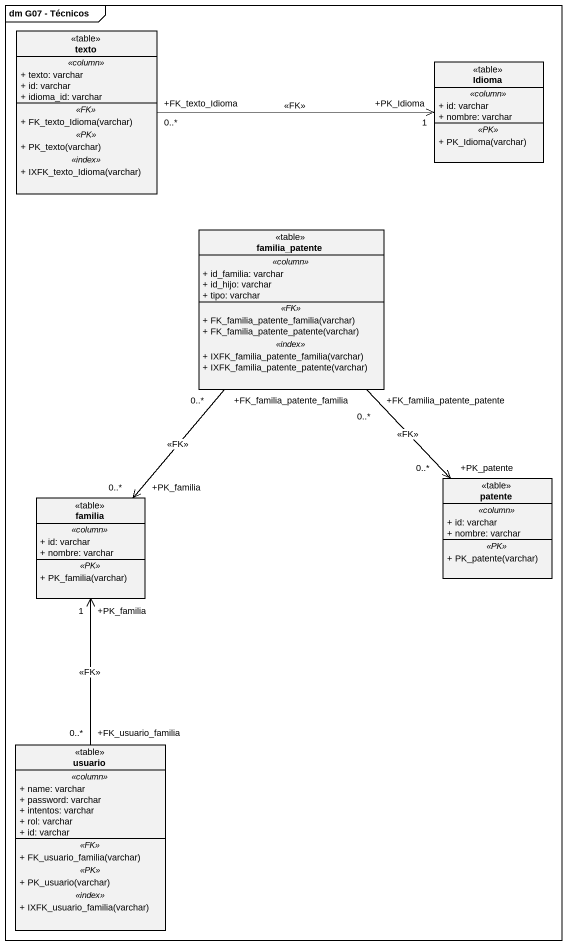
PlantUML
@startuml
mainframe dm G07 - Técnicos
hide circle
hide empty members
skinparam classAttributeIconSize 0
class texto <<table>> {
  .. <<column>> ..
  + texto: varchar
  + id: varchar
  + idioma_id: varchar
  .. <<FK>> ..
  + FK_texto_Idioma(varchar)
  .. <<PK>> ..
  + PK_texto(varchar)
  .. <<index>> ..
  + IXFK_texto_Idioma(varchar)
}
class Idioma <<table>> {
  .. <<column>> ..
  + id: varchar
  + nombre: varchar
  .. <<PK>> ..
  + PK_Idioma(varchar)
}
class familia_patente <<table>> {
  .. <<column>> ..
  + id_familia: varchar
  + id_hijo: varchar
  + tipo: varchar
  .. <<FK>> ..
  + FK_familia_patente_familia(varchar)
  + FK_familia_patente_patente(varchar)
  .. <<index>> ..
  + IXFK_familia_patente_familia(varchar)
  + IXFK_familia_patente_patente(varchar)
}
class familia <<table>> {
  .. <<column>> ..
  + id: varchar
  + nombre: varchar
  .. <<PK>> ..
  + PK_familia(varchar)
}
class patente <<table>> {
  .. <<column>> ..
  + id: varchar
  + nombre: varchar
  .. <<PK>> ..
  + PK_patente(varchar)
}
class usuario <<table>> {
  .. <<column>> ..
  + name: varchar
  + password: varchar
  + intentos: varchar
  + rol: varchar
  + id: varchar
  .. <<FK>> ..
  + FK_usuario_familia(varchar)
  .. <<PK>> ..
  + PK_usuario(varchar)
  .. <<index>> ..
  + IXFK_usuario_familia(varchar)
}
texto "+FK_texto_Idioma\n0..*" -right-> "+PK_Idioma\n1" Idioma : <<FK>>
familia_patente "+FK_familia_patente_familia\n0..*" --> "+PK_familia\n0..*" familia : <<FK>>
familia_patente "+FK_familia_patente_patente\n0..*" --> "+PK_patente\n0..*" patente : <<FK>>
usuario "+FK_usuario_familia\n0..*" -up-> "+PK_familia\n1" familia : <<FK>>
@enduml
